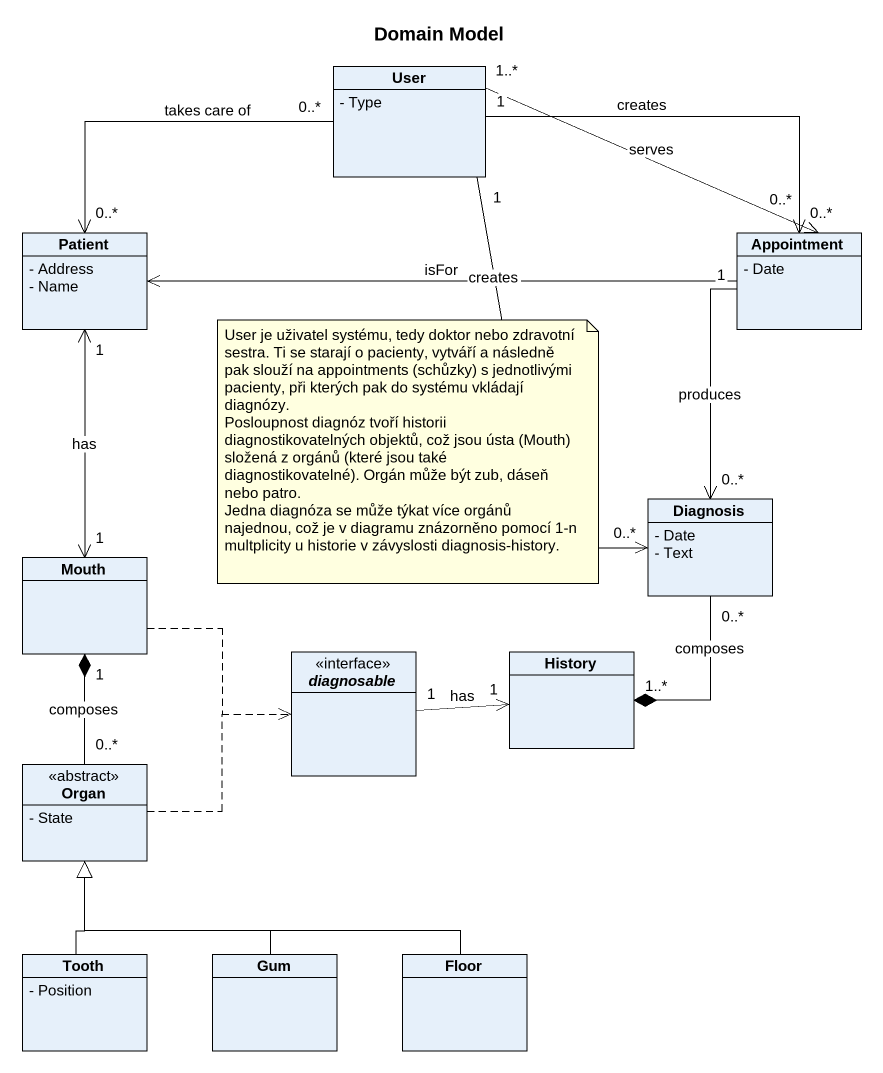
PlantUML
@startuml
title Domain Model
hide circle
hide empty members
skinparam classAttributeIconSize 0
class User {
  - Type
}
class Patient {
  - Address
  - Name
}
class Appointment {
  - Date
}
class Mouth
class Diagnosis {
  - Date
  - Text
}
interface diagnosable <<interface>>
class History
class Organ <<abstract>> {
  - State
}
class Tooth {
  - Position
}
class Gum
class Floor
User "0..*" -left-> "0..*" Patient : takes care of
User "1" -right-> "0..*" Appointment : creates
User "1..*" -right-> "0..*" Appointment : serves
User "1" --> "0..*" Diagnosis : creates
Patient "1" <--> "1" Mouth : has
Appointment -left-> Patient : isFor
Appointment "1" --> "0..*" Diagnosis : produces
Mouth .right.> diagnosable
Diagnosis "0..*" --* "1..*" History : composes
diagnosable "1" -right-> "1" History : has
Organ "0..*" -up-* "1" Mouth : composes
Organ .right.> diagnosable
Tooth -up-|> Organ
Gum -up-|> Organ
Floor -left-|> Organ
note as N1
  User je uživatel systému, tedy doktor nebo zdravotní sestra. Ti se starají o pacienty, vytváří a následně pak slouží na appointments (schůzky) s jednotlivými pacienty, při kterých pak do systému vkládají diagnózy.
  Posloupnost diagnóz tvoří historii diagnostikovatelných objektů, což jsou ústa (Mouth) složená z orgánů (které jsou také diagnostikovatelné). Orgán může být zub, dáseň nebo patro.
  Jedna diagnóza se může týkat více orgánů najednou, což je v diagramu znázorněno pomocí 1-n multplicity u historie v závyslosti diagnosis-history.
end note
@enduml
